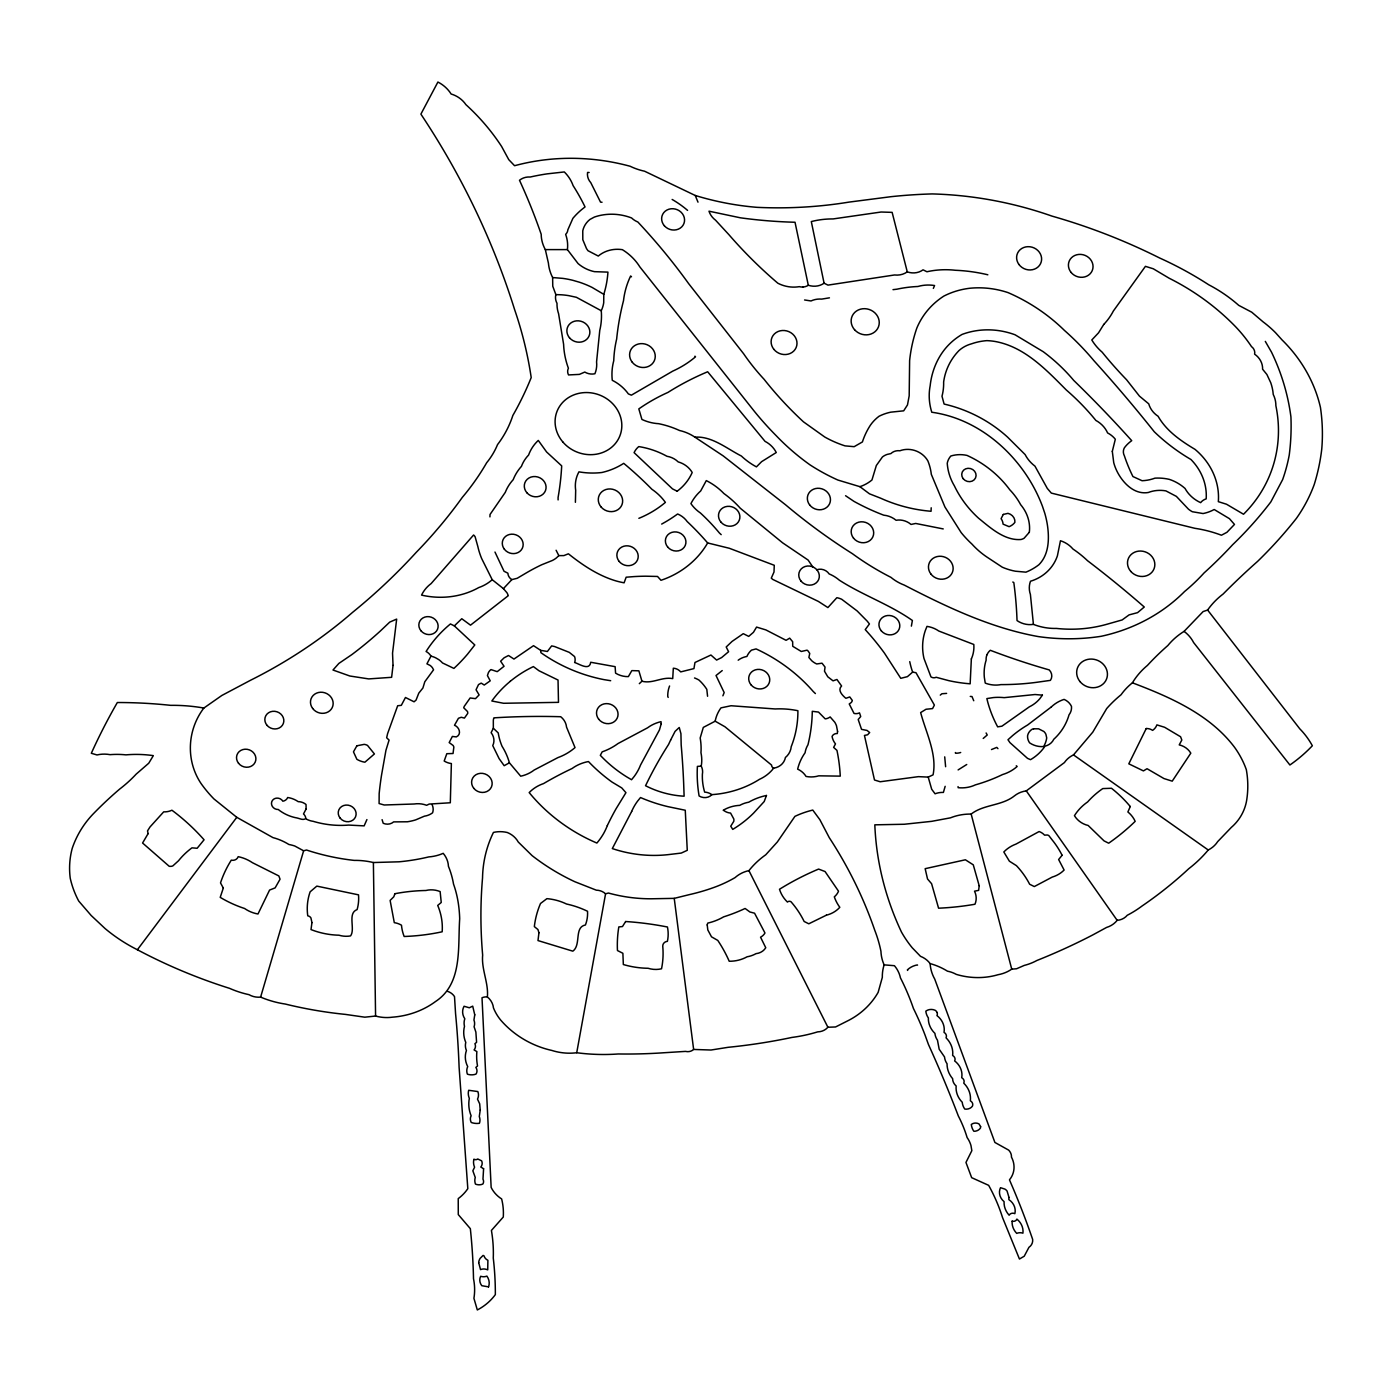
<?xml version="1.0" encoding="UTF-8"?>
<svg xmlns="http://www.w3.org/2000/svg" width="1392" height="1392" viewBox="0 0 1392 1392"><rect width="100%" height="100%" fill="white"/><g stroke="black" fill="none" stroke-linecap="round" stroke-linejoin="round"><path stroke-width="1.5" d="M545.333 249.603L548.413 263.123A43.291 39.359 20.6 0 0 552.624 277.547L552.763 286.247L555.86 294.617A13.589 12.354 20.6 0 0 557.009 303.334A33.13 30.119 20.6 0 0 558.592 313.739L563.603 344.294A87.4 79.466 20.6 0 0 568.406 368.271A8.265 7.517 20.6 0 0 568.545 374.935L579.385 374.396L584.779 372.064A12.911 11.745 20.6 0 0 594.906 373.752A28.536 25.943 20.6 0 0 596.576 361.885L599.761 330.374A71.792 65.267 20.6 0 0 601.257 310.729A34.609 31.477 20.6 0 0 603.71 302.76L603.797 294.338A114.753 104.33 20.6 0 0 607.939 272.119L594.454 271.666A33.739 30.676 20.6 0 1 578.08 263.575L567.397 249.603A37.166 33.791 20.6 0 0 565.639 234.361A8.369 7.604 20.6 0 0 567.832 229.837L572.895 218.335A80.214 72.941 20.6 0 1 581.734 209.531L585.04 206.938A212.889 193.558 20.6 0 0 573.104 185.623A36.436 33.13 20.6 0 0 564.317 171.947L547.143 173.861A228.497 207.756 20.6 0 0 530.265 177.01A15.59 14.181 20.6 0 0 519.494 180.264A622.45 565.952 20.6 0 1 541.192 234.274A35.409 32.207 20.6 0 0 545.333 249.603L567.397 249.603M489.932 516.884L490.036 514.483L505.279 492.368A49.103 44.648 20.6 0 1 513.178 479.701A52.809 48.007 20.6 0 1 521.443 466.355A38.872 35.339 20.6 0 1 528.595 455.045A44.161 40.159 20.6 0 1 538.286 440.429L546.604 451.982L561.689 465.868A305.422 277.687 20.6 0 1 558.088 497.431L558.105 499.919M958.114 769.915L966.744 764.504M707.571 696.261L706.805 689.353A44.579 40.542 20.6 0 0 699.01 680.096A24.812 22.55 20.6 0 0 694.521 677.974M911.377 626.139L912.386 620.484C889.923 604.598 862.709 595.202 839.341 580.186A35.148 31.946 20.6 0 0 829.145 573.922A10.04 9.135 20.6 0 0 816.826 569.746M576.723 1052.735L605.572 893.803L608.443 893.038A146.299 133.023 20.6 0 0 651.647 898.78L674.233 898.362L689.806 894.517A205.442 186.789 20.6 0 0 716.428 886.53A138.556 125.976 20.6 0 0 735.133 877.569A32.155 29.232 20.6 0 1 739.796 874.176L741.501 873.236A32.155 29.232 20.6 0 1 748.931 870.626A92.081 83.729 20.6 0 1 765.739 854.792L777.345 841.969L794.936 816.356A95.526 86.843 20.6 0 1 812.771 810.074L819.871 819.697L829.267 837.653A437.767 398.025 20.6 0 1 874.75 930.239A140.157 127.438 20.6 0 1 880.945 951.328A40.211 36.575 20.6 0 0 884.129 964.865A45.292 41.186 20.6 0 0 882.319 977.375L878.143 992.357A82.232 74.768 20.6 0 1 847.676 1020.858L835.565 1026.965L827.892 1027.244A14.39 13.085 20.6 0 1 817.643 1031.872A153.607 139.67 20.6 0 1 791.961 1037.423A580.151 527.481 20.6 0 1 728.155 1047.306L710.999 1050.02L693.634 1049.446A8.857 8.039 20.6 0 1 685.508 1051.395L663.914 1052.752A517.459 470.479 20.6 0 1 618.257 1053.97A192.74 175.253 20.6 0 1 576.723 1052.735A54.062 49.155 20.6 0 1 551.824 1050.438A87.731 79.762 20.6 0 1 500.476 1019.831A47.589 43.274 20.6 0 1 493.464 1007.912A16.965 15.416 20.6 0 0 487.374 996.933C488.731 983.048 481.267 969.284 482.659 955.103A520.643 473.384 20.6 0 1 482.537 877.9A129.421 117.676 20.6 0 1 492.176 835.096L493.447 832.416A28.762 26.152 20.6 0 1 507.349 832.52A20.532 18.67 20.6 0 1 518.276 842.038L532.127 855.645A204.05 185.519 20.6 0 0 574.913 881.762L596.35 890.184A12.685 11.536 20.6 0 1 605.572 893.803M945.168 786.323L943.393 792.431A20.445 18.583 20.6 0 0 935.076 793.788L931.7 789.264L928.22 777.101L918.407 776.649L880.179 781.747L874.489 780.007L864.449 735.446L867.599 734.785L869.669 732.54L867.042 730.435L861.544 729.356L858.185 719.49L860.726 716.549L859.49 712.861A8.056 7.325 20.6 0 1 854.027 713.435L849.242 703.969L851.225 702.542A6.02 5.481 20.6 0 0 852.322 700.437L849.764 696.94L845.866 698.297C842.578 695.565 837.149 690.188 841.586 685.995L836.94 679.487L833.042 680.845L827.77 676.773L824.499 671.222L825.038 667.064L822.028 663.184L816.739 663.967A17.8 16.182 20.6 0 1 811.762 660.765L808.874 657.476L809.744 653.474L808.143 651.056L807.099 650.168L801.27 651.473L792.727 646.288L792.657 641.712L789.682 638.145L786.08 640.32L765.913 629.932L756.569 627.079L753.437 632.333L748.705 636.388L743.276 633.673L732.07 641.416L726.206 646.984L728.59 651.717L721.613 657.581L716.602 660.069L710.929 655.023L694.973 662.488L693.947 668.595L680.688 671.901A9.5 8.648 20.6 0 0 673.328 668.212L672.719 678.617C662.07 676.529 652.413 684.098 641.956 681.21L638.858 670.822L631.829 670.613L628.366 676.616A21.419 19.488 20.6 0 1 615.577 673.154L615.125 666.664L590.713 662.261C589.529 671.188 579.194 663.827 574.635 662.522L574.861 661.809A9.988 9.083 20.6 0 0 575.122 659.564L575.087 658.799A9.988 9.083 20.6 0 0 574.531 656.537L569.276 652.361L554.608 646.549L551.65 645.905L547.404 651.473L540.653 650.342L533.536 645.679L513.961 659.06L508.515 655.493L504.095 657.807L500.633 661.217L504.043 666.281L497.222 671.657L490.941 669.569A11.606 10.562 20.6 0 0 488.383 672.701L487.426 675.59L490.228 680.827L484.242 685.038L481.214 683.107L478.517 684.586L476.047 689.771L479.109 694.921L475.49 698.645L470.148 697.966L464.232 706.388L463.727 707.78L467.468 711.486A4.367 3.967 20.6 0 1 467.712 713.435L464.423 718.081L461.257 717.28L458.438 718.289L454.505 725.267C459.29 727.007 461.935 734.384 456.315 736.907L452.365 736.438L449.181 742.58L453.044 745.416A4.42 4.019 20.6 0 1 453.844 747.173L453.044 753.507L446.815 753.698L444.187 761.006A16.008 14.546 20.6 0 0 449.477 763.216L451.373 763.547L450.312 802.766L429.206 804.071L426.648 805.289A22.933 20.845 20.6 0 0 414.137 804.002L384.192 804.994L379.094 803.549L379.163 793.649A375.614 341.527 20.6 0 1 381.547 775.083L385.932 750.34L389.081 740.092L386.645 737.76L387.602 733.619L397.677 705.744L401.314 705.344L405.472 697.496L414.068 701.794L416.051 700.106L418.801 693.129L422.907 688.013L424.804 681.767L433.556 669.813L432.477 667.829A10.092 9.17 20.6 0 0 430.058 665.411L426.926 663.845L430.981 656.154A11.867 10.788 20.6 0 0 426.091 651.491A134.554 122.339 20.6 0 1 450.451 623.947L454.331 625.878L474.794 644.966L467.521 654.188A190.93 173.6 20.6 0 1 456.785 665.689L453.914 668.404L442.499 662.957A20.671 18.792 20.6 0 0 438.706 659.599L435.8 657.894A20.671 18.792 20.6 0 0 430.981 656.154M493.342 728.26L493.325 720.551A8.996 8.178 20.6 0 1 493.934 717.854A695.06 631.968 20.6 0 1 560.715 716.723A15.538 14.129 20.6 0 1 566.544 727.129L575.018 747.591A58.777 53.435 20.6 0 1 557.931 757.596L534.18 770.02A34.974 31.807 20.6 0 1 520.695 776.197L509.402 762.799A66.52 60.482 20.6 0 0 502.042 746.251A62.71 57.02 20.6 0 1 498.232 732.923L493.342 728.26L491.115 732.662A13.711 12.458 20.6 0 1 492.751 745.625L499.136 758.657L504.182 765.704L509.402 762.799M260.617 997.107L303.63 850.79L306.518 850.025A214.368 194.915 20.6 0 0 354.177 860.395A71.636 65.128 20.6 0 1 373.387 862.535L398.999 861.805A205.007 186.406 20.6 0 0 428.736 856.915A43.778 39.811 20.6 0 0 443.195 853.331A22.794 20.723 20.6 0 1 448.433 866.294A93.055 84.599 20.6 0 1 453.531 884.111C457.516 895.213 459.343 907.01 459.691 918.772C457.69 947.43 462.857 983.622 435.452 1001.579A85.451 77.691 20.6 0 1 392.492 1017.169A39.237 35.67 20.6 0 1 375.579 1016.038L364.808 1017.187L345.32 1014.385A399.226 362.999 20.6 0 1 285.29 1004.05A93.194 84.738 20.6 0 1 260.617 997.107A17.765 16.147 20.6 0 1 248.959 994.654A91.367 83.068 20.6 0 1 229.541 988.337A497.101 451.982 20.6 0 1 137.39 949.744A153.155 139.27 20.6 0 1 105.079 928.551L91.211 915.536L78.7 901.024A96.674 87.905 20.6 0 1 70.226 878.178A90.289 82.093 20.6 0 1 72.245 848.285A110.194 100.189 20.6 0 1 92.62 814.529A437.645 397.921 20.6 0 1 119.677 789.073A150.284 136.642 20.6 0 0 136.155 774.143L148.753 763.216L153.329 755.63A112.474 102.26 20.6 0 0 125.941 754.864A81.067 73.706 20.6 0 0 110.107 754.655A30.38 27.614 20.6 0 0 96.988 754.951L91.315 753.281A704.039 640.129 20.6 0 1 117.328 702.525A465.868 423.586 20.6 0 1 170.694 705.344A167.092 151.937 20.6 0 1 203.858 708.041L221.85 695.461L250.786 680.131A540.34 491.289 20.6 0 0 352.75 612.219A671.222 610.305 20.6 0 0 416.156 552.433A566.057 514.675 20.6 0 0 434.495 532.527L440.342 525.689A566.057 514.675 20.6 0 0 462.37 497.309A282.141 256.546 20.6 0 0 486.661 462.753A85.382 77.639 20.6 0 0 497.536 444.605A118.285 107.549 20.6 0 0 512.848 415.477A371.316 337.612 20.6 0 0 531.205 377.58A422.211 383.896 20.6 0 0 514.622 309.633A802.401 729.565 20.6 0 0 420.889 114.127L437.906 82.041A31.946 29.041 20.6 0 1 451.13 94.012A25.265 22.968 20.6 0 1 465.92 104.661A211.497 192.287 20.6 0 1 501.607 146.473L508.776 159.662L514.57 165.718A209.583 190.565 20.6 0 1 546.482 159.662L550.084 159.28A209.583 190.565 20.6 0 1 560.941 158.531L564.578 158.392A209.583 190.565 20.6 0 1 586.484 158.862L590.138 159.14A209.583 190.565 20.6 0 1 630.124 166.257A58.307 53 20.6 0 0 644.583 171.216L695.234 195.472A269.578 245.114 20.6 0 0 757.004 207.338A422.089 383.774 20.6 0 0 848.929 202.118L891.002 196.69A501.833 456.298 20.6 0 1 932.188 193.923A361.676 328.843 20.6 0 1 1051.987 216.108A561.15 510.22 20.6 0 1 1159.623 257.99A339.022 308.241 20.6 0 1 1208.726 284.768A139.27 126.637 20.6 0 1 1238.741 305.353L1251.756 312.208L1263.049 321.83A105.287 95.735 20.6 0 1 1275.524 332.688L1282.136 340.013A141.932 129.038 20.6 0 1 1320.451 407.473A209.2 190.217 20.6 0 1 1321.756 449.059A233.891 212.663 20.6 0 1 1314.187 484.642A174.191 158.375 20.6 0 1 1296.37 518.416A510.916 464.545 20.6 0 1 1257.568 561.411A803.254 730.348 20.6 0 0 1223.098 594.053A83.155 75.62 20.6 0 0 1207.612 610.044L1203.14 611.558L1184.087 631.376A74.263 67.529 20.6 0 0 1167.853 645.523A305.3 277.582 20.6 0 0 1147.426 665.411A80.579 73.271 20.6 0 0 1132.409 682.811A67.756 61.613 20.6 0 0 1121.082 694.73A137.738 125.245 20.6 0 0 1106.692 708.563L1092.772 732.157L1073.493 754.899A25.735 23.403 20.6 0 0 1064.375 762.607L1026.287 790.882A25.16 22.864 20.6 0 0 1014.298 795.98C1001.718 805.933 983.483 804.367 971.164 814.076A52.6 47.815 20.6 0 0 950.475 817.835L931.596 821.35L904.278 824.255L874.82 824.83A307.615 279.705 20.6 0 0 901.494 932.101A109.568 99.615 20.6 0 0 912.23 947.778L920.495 956.321A20.323 18.479 20.6 0 1 930.134 963.595A60.535 55.054 20.6 0 1 947.482 971.181A26.9 24.464 20.6 0 1 956.252 974.365A69.513 63.214 20.6 0 0 998.047 974.713A36.018 32.747 20.6 0 0 1011.74 969.145L1016.56 968.762L1024.234 965.422A55.871 50.791 20.6 0 0 1036.901 960.48A649.751 590.765 20.6 0 0 1092.929 934.85L1106.57 927.437A23.333 21.211 20.6 0 0 1117.167 920.338A15.521 14.111 20.6 0 0 1127.259 915.275A114.231 103.878 20.6 0 0 1142.084 905.983A448.572 407.856 20.6 0 0 1188.733 868.73A140.679 127.907 20.6 0 0 1208.239 849.99A27.335 24.847 20.6 0 0 1217.704 841.586L1231.328 827.405A54.584 49.625 20.6 0 0 1246.971 798.155A106.331 96.674 20.6 0 0 1246.31 769.585L1245.005 766.157A93.542 85.051 20.6 0 0 1234.704 747.504C1209.926 714.392 1169.872 697.009 1132.409 682.811M722.883 695.826L724.171 692.572L716.027 675.52L722.222 670.579M366.914 819.575L364.13 825.874L348.644 825.073A89.54 81.415 20.6 0 1 313.096 821.297A17.226 15.66 20.6 0 1 307.562 819.679L306.658 819.209M669.587 685.995L669.256 686.848A32.277 29.336 20.6 0 0 667.742 696.348L668.177 697.409M203.858 708.041C187.137 730.034 185.71 760.484 200.935 783.348A122.879 111.725 20.6 0 0 213.968 798.956L236.779 817.313L272.971 837.619A52.513 47.746 20.6 0 1 288.875 844.474A45.014 40.925 20.6 0 1 294.739 845.988L303.63 850.79M909.742 661.652A87.313 79.379 20.6 0 0 912.63 672.11L907.427 676.651L900.763 678.322L884.442 653.109A273.215 248.42 20.6 0 0 870.313 635.309L865.25 629.602L869.426 623.964L867.233 621.163L857.124 610.931L841.725 599.291A17.731 16.13 20.6 0 0 836.836 597.707L827.892 607.573L818.392 601.431L772.682 579.385L771.29 578.132L774.004 572.025L774.265 565.291L729.338 548.274L707.658 542.95C697.462 560.663 680.288 573.887 660.974 580.29L657.529 576.462L645.714 576.201A204.537 185.971 20.6 0 0 633.952 576.601L626.156 577.21L624.103 582.813A83.45 75.864 20.6 0 1 616.273 581.003C598.508 575.801 582.709 565.239 568.406 553.807L563.864 555.599L558.836 555.634L556.417 557.896A23.942 21.767 20.6 0 1 552.172 560.558L541.679 564.769A204.119 185.588 20.6 0 0 525.445 573.417L517.198 578.289L511.856 579.611L503.417 588.625L492.211 579.698L481.649 558.523A79.24 72.036 20.6 0 1 477.821 546.447L475.124 536.79A7.064 6.421 20.6 0 0 473.576 535.015L431.137 583.579A36.122 32.851 20.6 0 0 421.567 595.115A78.822 71.671 20.6 0 0 478.744 587.581A42.891 39.011 20.6 0 0 492.211 579.698M641.956 681.21L639.328 683.663M933.336 288.388L934.571 285.534A36.505 33.182 20.6 0 0 917.902 286.491A121.365 110.351 20.6 0 0 896.848 289.205L893.003 289.658M137.39 949.744L236.779 817.313M454.331 625.878L461.779 618.727L470.513 625.165L508.237 595.724A14.512 13.189 20.6 0 0 506.984 592.783L503.417 588.625M928.22 777.101L933.075 774.857C937.216 754.029 925.906 732.505 920.651 712.582L926.011 709.259L932.553 708.598L934.38 705.083L915.988 672.719L912.63 672.11M983.222 738.456L987.224 734.993L986.11 732.975M738.195 660.208L738.526 659.947A21.054 19.157 20.6 0 1 746.912 656.467A20.897 19.001 20.6 0 1 751.489 650.134L756.082 648.916A158.427 144.055 20.6 0 1 813.276 691.546L815.399 693.564M715.175 721.195L703.308 727.407L700.176 737.986A69.478 63.162 20.6 0 1 700.959 752.724A39.898 36.279 20.6 0 1 701.237 766.122A14.129 12.841 20.6 0 1 702.386 774.178A62.744 57.037 20.6 0 0 704.648 792.118A12.598 11.467 20.6 0 1 711.886 794.641A104.261 94.795 20.6 0 0 759.44 779.346A41.325 37.567 20.6 0 0 773.656 768.158A15.277 13.885 20.6 0 0 784.862 759.527L785.419 757.492A18.879 17.156 20.6 0 0 791.23 746.634A114.022 103.669 20.6 0 0 797.894 710.72A82.702 75.203 20.6 0 0 775.17 708.963L731.044 705.744L720.986 707.867A39.133 35.583 20.6 0 0 715.175 721.195L724.971 726.781L771.603 765.113A3.271 2.975 20.6 0 0 773.656 768.158M991.487 749.54L996.794 747.4L997.942 748.67M638.858 518.311L640.546 517.633A108.332 98.501 20.6 0 0 665.393 502.39A50.965 46.336 20.6 0 0 651.891 489.271A360.598 327.868 20.6 0 0 623.72 463.345A71.044 64.589 20.6 0 1 601.901 472.497A74.02 67.303 20.6 0 1 578.95 471.853A34.435 31.303 20.6 0 0 575.679 490.28L575.401 502.303M694.939 437.175C711.799 435.887 726.937 448.711 741.344 456.002A66.085 60.082 20.6 0 0 756.43 466.877L761.615 461.657L776.266 452.522A24.778 22.516 20.6 0 0 765.026 441.351L707.658 371.768A285.638 259.712 20.6 0 0 668.003 392.387A190.582 173.287 20.6 0 0 638.824 408.9L641.921 419.444A41.638 37.862 20.6 0 0 658.642 423.69A86.6 78.735 20.6 0 1 679.505 430.493A41.116 37.393 20.6 0 1 694.939 437.175L723.161 455.863L785.54 504.774A566.231 514.831 20.6 0 0 852.391 553.685A259.051 235.526 20.6 0 0 890.932 577.349A42.787 38.889 20.6 0 0 904.278 585.092C946.786 607.016 990.739 628.001 1038.188 636.562A201.04 182.787 20.6 0 0 1101.107 636.301A179.011 162.777 20.6 0 0 1184.575 591.513A221.45 201.353 20.6 0 0 1204.097 572.912A525.132 477.473 20.6 0 0 1232.633 544.724A435.609 396.076 20.6 0 0 1270.844 501.903L1282.641 479.596A194.706 177.028 20.6 0 0 1289.236 455.062A264.811 240.764 20.6 0 0 1290.923 416.904A232.186 211.114 20.6 0 0 1271.505 352.141L1265.311 341.388M960.689 752.48L960.41 752.585A15.416 14.007 20.6 0 1 955.521 753.229L955.364 752.533M829.441 297.836L821.698 299.106A20.828 18.931 20.6 0 0 811.031 300.95L804.576 299.976M802.906 287.013L804.054 286.891A10.823 9.831 20.6 0 0 808.3 285.238A17.226 15.66 20.6 0 0 824.081 283.202L827.979 285.116L894.499 274.972A18.166 16.513 20.6 0 0 907.271 271.858A16.582 15.086 20.6 0 0 923.053 269.822L926.933 271.753A82.441 74.959 20.6 0 1 955.417 270.274A156.148 141.967 20.6 0 1 986.806 274.537L987.833 274.798M701.237 766.122L697.392 766.4A154.303 140.296 20.6 0 0 698.523 792.274L699.097 795.98A9.988 9.083 20.6 0 0 711.886 794.641M555.86 294.617L561.028 294.773A70.766 64.345 20.6 0 1 568.754 295.643L576.392 297.296L601.257 310.729M589.129 172.486L587.563 172.469A13.502 12.284 20.6 0 0 590.782 182.665L600.544 202.153L602.04 202.24M552.624 277.547L562.82 278.383A86.252 78.422 20.6 0 1 572.86 280.314L579.403 282.211A86.252 78.422 20.6 0 1 592.018 287.378L603.797 294.338M884.129 964.865L894.412 965.7A28.588 25.996 20.6 0 1 897.405 969.946L898.205 971.459A28.588 25.996 20.6 0 1 900.415 977.81A249.307 226.687 20.6 0 1 913.413 1008.417A326.598 296.948 20.6 0 1 925.088 1035.178L928.447 1044.47A1337.729 1216.312 20.6 0 1 958.34 1116.001A133.475 121.365 20.6 0 1 967.127 1137.577A27.196 24.725 20.6 0 1 970.972 1145.546L971.842 1150.662L965.961 1162.442L971.668 1177.667L988.651 1185.34A183.727 167.04 20.6 0 1 1002.518 1217.513L1019.449 1259.029L1024.234 1256.21L1028.949 1247.319A9.901 9.013 20.6 0 0 1032.655 1239.402A851.747 774.439 20.6 0 0 1012.628 1187.202L1009.461 1179.824A23.612 21.472 20.6 0 0 1011.462 1157.117A9.796 8.909 20.6 0 0 1008.643 1150.105L994.897 1142.449L934.745 979.115A39.185 35.618 20.6 0 1 930.134 963.595M946.612 693.39L941.914 693.755L940.279 695.113M970.259 696.418L971.999 696.557L973.739 700.733M610.67 680.705L604.076 679.644A149.396 135.824 20.6 0 1 540.896 652.674L540.653 650.342M859.908 486.678L837.897 480.049A187.555 170.537 20.6 0 1 810.057 464.893A222.529 202.327 20.6 0 1 776.266 435.748A316.628 287.883 20.6 0 1 754.255 411.197L639.833 266.881A51.26 46.615 20.6 0 0 622.363 249.673A30.433 27.666 20.6 0 0 598.282 256.058L587.998 250.717L586.519 248.611L582.813 239.737L582.761 230.811A23.612 21.472 20.6 0 1 589.93 219.449L594.332 217.082A51.417 46.736 20.6 0 1 601.553 215.151L604.024 214.751A51.417 46.736 20.6 0 1 631.585 217.952A18.374 16.704 20.6 0 0 637.832 221.989A604.824 549.927 20.6 0 1 688.64 283.62L743.589 353.707A217.813 198.029 20.6 0 0 764.069 379.268A358.805 326.233 20.6 0 0 803.48 421.846L824.76 437.018A99.267 90.254 20.6 0 0 845.048 445.875L854.166 446.675L862.414 441.943A83.746 76.142 20.6 0 1 870.4 425.186A45.327 41.203 20.6 0 1 879.048 416.26A49.068 44.614 20.6 0 1 890.741 412.171L903.686 410.831L907.48 404.933L909.185 395.833L909.62 360.615A173.652 157.888 20.6 0 1 916.806 328.147A81.884 74.437 20.6 0 1 941.549 297.627L943.811 296.113A77.848 70.783 20.6 0 1 969.859 288.248A85.695 77.917 20.6 0 1 984.266 287.987L986.667 288.161A85.695 77.917 20.6 0 1 1008.017 292.598A171.895 156.304 20.6 0 1 1064.445 330.426A269.787 245.305 20.6 0 1 1093.955 360.719A1440.877 1310.098 20.6 0 1 1154.264 431.746A180.873 164.465 20.6 0 0 1190.943 459.499A54.88 49.886 20.6 0 1 1206.168 498.875A12.337 11.223 20.6 0 0 1200.652 502.651A32.016 29.11 20.6 0 1 1185.044 488.453A40.681 36.975 20.6 0 0 1169.28 479.353A47.224 42.926 20.6 0 0 1154.96 478.152A40.89 37.184 20.6 0 1 1142.066 480.727L1132.931 476.551A167.023 151.867 20.6 0 1 1124.388 455.828A9.605 8.735 20.6 0 1 1124.405 447.772A37.062 33.686 20.6 0 1 1131.713 440.672A1170.985 1064.706 20.6 0 0 1073.719 380.399A171.32 155.782 20.6 0 0 1043.2 351.689L1015.081 334.793A72.227 65.668 20.6 0 0 962.029 334.445A70.453 64.049 20.6 0 0 949.361 344.172C938.26 355.186 931.805 370.307 930.169 385.741A62.101 56.463 20.6 0 0 931.787 412.241A108.628 98.762 20.6 0 1 950.736 416.486C975.183 424.108 996.846 439.35 1013.672 458.507A158.81 144.403 20.6 0 1 1042.486 506.392L1044.8 513.3A106.871 97.179 20.6 0 1 1047.376 524.836C1049.394 538.304 1049.185 554.434 1038.884 564.734A58.673 53.348 20.6 0 1 1025.939 572.164L1015.342 571.207A55.419 50.39 20.6 0 1 1002.31 567.205L986.667 556.887A76.978 70 20.6 0 1 971.981 544.115A105.792 96.187 20.6 0 1 961.176 532.614L944.924 506.966L931.318 474.341A56.202 51.104 20.6 0 0 927.872 460.909A21.785 19.819 20.6 0 0 899.893 450.764A11.188 10.179 20.6 0 0 890.88 453.583L887.226 454.401A16.791 15.277 20.6 0 0 882.406 456.994L876.334 465.52L871.949 479.996A40.02 36.401 20.6 0 1 859.908 486.678L869.461 493.812L880.666 498.197A138.365 125.802 20.6 0 0 931.057 511.264L931.196 507.784M1012.784 582.03L1013.811 582.535A436.636 397.016 20.6 0 1 1017.03 620.588A21.124 19.21 20.6 0 0 1033.421 624.382A54.044 49.138 20.6 0 0 1056.406 628.418A128.342 116.702 20.6 0 0 1107.284 624.155L1122.161 619.927L1129.103 614.881L1137.56 612.654L1144.276 607.016A1036.692 942.61 20.6 0 0 1087.5 560.68A101.111 91.924 20.6 0 0 1072.988 549.04A25.108 22.829 20.6 0 0 1060.46 540.74L1057.415 555.773A45.849 41.69 20.6 0 1 1032.881 580.447L1030.48 581.247A22.951 20.88 20.6 0 0 1030.411 594.506L1033.421 624.382M845.57 495.726L853.957 501.364A210.766 191.644 20.6 0 0 883.746 515.179A20.636 18.757 20.6 0 1 896.083 520.26A16.826 15.295 20.6 0 1 911.029 524.436L915.71 523.462L943.237 528.925M672.145 199.456L674.128 200.622A95.944 87.226 20.6 0 1 685.873 208.939L687.578 210.383M1073.493 754.899L1208.239 849.99M917.554 965.108L917.328 964.917A20.706 18.827 20.6 0 0 907.375 969.876L907.636 970.433M1016.282 765.774L1017.152 766.47A41.551 37.793 20.6 0 1 1002.501 774.578A174.887 159.001 20.6 0 1 975.409 784.862A31.842 28.954 20.6 0 1 958.148 787.681L958.061 786.602M631.498 276.817L630.646 275.981A92.498 84.094 20.6 0 0 623.512 300.655A305.3 277.582 20.6 0 0 616.656 339.022A132.692 120.652 20.6 0 0 613.75 360.754A62.588 56.915 20.6 0 0 612.271 380.312A41.342 37.584 20.6 0 1 628.366 393.901L631.376 395.171L672.788 371.107A105.409 95.839 20.6 0 0 695.495 356.839L694.973 356.178M721.195 534.65L719.42 533.014A194.341 176.714 20.6 0 0 700.454 513.022A35.044 31.859 20.6 0 1 690.919 503.626A51.156 46.51 20.6 0 1 700.698 490.941L706.301 480.605A60.482 55.001 20.6 0 1 723.91 493.534A95.561 86.896 20.6 0 1 740.283 508.237L782.635 542.845L808.126 560.071L812.737 566.857M1207.612 610.044L1299.763 728.799A74.942 68.138 20.6 0 1 1312.343 745.747A163.438 148.596 20.6 0 1 1289.897 764.991L1193.623 642.565A31.529 28.675 20.6 0 0 1184.087 631.376M698.001 202.171L695.234 195.472M1026.287 790.882L1117.167 920.338M556.104 550.258L558.836 555.634M748.931 870.626L827.892 1027.244M937.094 1012.576L936.746 1011.862A4.42 4.019 20.6 0 0 934.919 1010.174A9.048 8.23 20.6 0 0 925.837 1011.149A15.26 13.868 20.6 0 0 928.377 1017.935A21.733 19.766 20.6 0 0 929.195 1024.199L929.926 1026.2A21.733 19.766 20.6 0 0 934.919 1033.369A15.26 13.868 20.6 0 0 937.46 1040.155L939.182 1049.22L944.524 1056.946A15.26 13.868 20.6 0 0 947.047 1063.732A24.29 22.081 20.6 0 0 952.633 1078.678A10.075 9.17 20.6 0 0 956.147 1085.951A21.941 19.958 20.6 0 0 962.237 1102.255A15.26 13.868 20.6 0 0 964.76 1109.059A8.213 7.465 20.6 0 0 972.382 1106.24A4.42 4.019 20.6 0 0 970.346 1100.811A22.777 20.706 20.6 0 0 963.751 1083.15A4.42 4.019 20.6 0 0 961.715 1077.721A18.514 16.843 20.6 0 0 954.668 1060.93A4.42 4.019 20.6 0 0 952.633 1055.484A22.777 20.706 20.6 0 0 946.038 1037.823A4.42 4.019 20.6 0 0 944.02 1032.394A18.514 16.843 20.6 0 0 936.955 1015.603A4.42 4.019 20.6 0 0 937.094 1012.576M494.978 552.05L504.026 571.259L507.889 573.191A8.091 7.36 20.6 0 0 511.856 579.611M382.087 819.662L383.218 823.281A9.64 8.77 20.6 0 0 393.64 821.889L407.404 821.785A59.612 54.201 20.6 0 0 415.669 819.888L424.386 816.182A18.566 16.878 20.6 0 0 432.581 812.806A12.267 11.153 20.6 0 0 432.129 804.715M971.164 814.076L1011.74 969.145M907.271 271.858L892.133 212.367L881.101 212.019L833.129 218.927A83.102 75.568 20.6 0 0 811.31 221.572L824.081 283.202M808.3 285.238L795.023 222.25A460.439 418.644 20.6 0 1 740.44 217.813L708.98 211.184A18.479 16.791 20.6 0 0 715.575 220.214L728.869 234.622A440.063 400.113 20.6 0 0 777.85 283.22A31.72 28.832 20.6 0 0 799.339 286.648A10.823 9.831 20.6 0 0 802.906 287.013M674.233 898.362L693.634 1049.446M944.716 756.865L945.62 766.714M373.387 862.535L375.579 1016.038M707.658 542.95A276.295 251.221 20.6 0 0 687.196 521.565A21.089 19.175 20.6 0 0 677.626 513.979A157.313 143.028 20.6 0 1 661.67 524.071M487.374 996.933A10.318 9.379 20.6 0 0 482.015 997.786L491.15 1187.428A28.084 25.526 20.6 0 0 501.642 1198.947A67.042 60.952 20.6 0 1 503.278 1217.043L491.411 1230.441A153.259 139.357 20.6 0 1 493.273 1258.055A353.707 321.604 20.6 0 1 495.343 1294.612A58.899 53.557 20.6 0 1 477.317 1309.959L473.924 1298.318A63.284 57.542 20.6 0 0 473.506 1278.691A682.045 620.136 20.6 0 0 470.339 1228.666L458.281 1214.59L458.229 1198.616A47.763 43.43 20.6 0 0 467.816 1188.664L459.099 1067.159A1051.552 956.113 20.6 0 0 455.567 1013.654L454.505 996.585A12.215 11.101 20.6 0 0 447.458 991.313M1112.312 451.356L1113.739 462.718A51.208 46.562 20.6 0 0 1120.456 477.23C1126.65 486.347 1136.307 494.456 1148.226 492.524A31.929 29.041 20.6 0 1 1165.904 490.889L1176.379 496.387L1188.455 509.159A25.23 22.951 20.6 0 0 1192.335 511.734L1203.071 513.544A39.428 35.861 20.6 0 0 1214.189 509.507L1229.449 518.677L1234.478 524.436L1226.944 532.301L1221.428 535.224A115.78 105.27 20.6 0 0 1194.893 528.316L1051.325 493.099L1047.323 488.453L1034.952 466.129A33.46 30.433 20.6 0 1 1025.121 454.575L1007.617 437.158A129.874 118.094 20.6 0 0 944.107 404.063L942.001 396.233A59.404 54.01 20.6 0 0 943.637 382.017A66.625 60.587 20.6 0 1 959.018 350.54A32.851 29.876 20.6 0 1 971.633 343.789A58.777 53.453 20.6 0 1 986.858 340.64A58.655 53.331 20.6 0 1 995.889 341.614C1024.999 347.2 1046.401 369.976 1066.394 390.073A231.002 210.035 20.6 0 1 1095.852 420.419A25.787 23.438 20.6 0 1 1107.614 432.947A22.429 20.393 20.6 0 1 1115.323 439.246L1112.312 451.356M478.709 1262.648L480.518 1269.608A8.352 7.586 20.6 0 1 487.722 1269.887L487.896 1260.265A6.786 6.177 20.6 0 1 484.068 1255.915L483.111 1255.427L480.188 1258.298A10.457 9.518 20.6 0 0 478.813 1261.726L478.709 1262.648M538.948 932.744L537.991 940.574L572.825 951.171C581.404 945.029 573.922 927.107 585.423 925.001A38.576 35.078 20.6 0 0 587.528 911.273A84.703 77.012 20.6 0 0 566.544 904.017A51.034 46.406 20.6 0 0 546.899 898.658L540.514 903.495A98.849 89.888 20.6 0 0 534.337 926.602L537.938 929.543L538.948 932.744M393.031 665.411L391.622 677.312L368.723 678.913L349.844 676.007L332.984 670.022L338.865 663.427L351.845 654.605A441.09 401.053 20.6 0 0 380.294 631.063L389.708 622.12L396.668 619.092L392.544 653.126L393.031 665.411M979.202 885.764L978.646 890.358L974.522 891.176A18.044 16.408 20.6 0 1 974.974 904.243A277.008 251.865 20.6 0 1 938.573 908.193L931.596 883.711L927.524 878.978L925.158 868.678L965.387 859.786L973.269 864.832L979.202 885.764M311.947 922.6L311.008 929.578A75.116 68.312 20.6 0 0 338.935 935.198A23.368 21.245 20.6 0 0 350.54 935.911C355.639 929.23 347.113 913.204 357.1 909.602A48.041 43.674 20.6 0 0 358.51 894.847L316.819 886.112L310.138 891.82A60.239 54.775 20.6 0 0 307.754 915.797L308.798 916.127A4.315 3.932 20.6 0 1 310.921 917.92L311.947 922.6M971.355 658.921L970.154 683.82L965.839 683.42A140.888 128.116 20.6 0 1 948.735 680.636L936.137 677.26A4.872 4.42 20.6 0 1 930.952 676.877L923.975 658.451A59.23 53.853 20.6 0 1 925.367 630.419L926.985 626.383A25.16 22.881 20.6 0 1 938.834 631.046L973.791 644.461A35.113 31.929 20.6 0 1 973.739 650.047L973.478 651.874A35.113 31.929 20.6 0 1 971.355 658.921M1009.009 1197.485L1008.817 1199.591A13.972 12.702 20.6 0 1 1014.855 1213.667A4.42 4.019 20.6 0 0 1009.13 1215.216A20.184 18.357 20.6 0 1 1004.067 1201.627A12.702 11.536 20.6 0 1 999.839 1189.499L1000.517 1187.707L1004.867 1189.081A7.604 6.925 20.6 0 1 1007.06 1191.013L1009.009 1197.485M480.223 1110.085L479.283 1116.575A11.049 10.04 20.6 0 1 479.422 1123.274A15.608 14.181 20.6 0 1 471.262 1122.491A8.352 7.586 20.6 0 1 471.122 1115.81A35.635 32.399 20.6 0 1 469.33 1098.34A14.129 12.859 20.6 0 1 468.686 1090.284L477.821 1091.554A10.614 9.64 20.6 0 1 477.491 1099.106L479.683 1103.821L480.223 1110.085M483.598 1168.706L482.972 1179.163A5.551 5.046 20.6 0 1 482.85 1184.018A8.874 8.074 20.6 0 1 475.472 1184.105L475.211 1183.287A11.936 10.858 20.6 0 1 475.264 1177.51L472.845 1170.776L474.585 1167.227A14.129 12.859 20.6 0 1 473.924 1159.171A3.202 2.923 20.6 0 0 477.717 1158.962L481.632 1160.824A6.751 6.142 20.6 0 1 480.797 1167.035L483.598 1168.706M474.759 1014.82L473.941 1020.04A11.049 10.04 20.6 0 1 474.08 1026.722L475.873 1032.098L476.586 1042.33L474.916 1043.704A6.751 6.142 20.6 0 1 474.08 1049.916L476.864 1051.586A61.7 56.098 20.6 0 0 477.526 1065.994L475.873 1067.386A6.751 6.142 20.6 0 1 476.012 1074.085A12.441 11.327 20.6 0 1 467.381 1074.172A11.519 10.475 20.6 0 1 467.712 1066.603A23.159 21.054 20.6 0 1 466.424 1050.508A14.129 12.859 20.6 0 1 465.781 1042.451A28.71 26.1 20.6 0 1 464.493 1026.339A15.608 14.181 20.6 0 1 464.806 1018.77A13.537 12.302 20.6 0 1 464.075 1006.259L469.313 1007.773L472.706 1006.155L474.759 1014.82M766.453 795.476L764.208 801.531L753.698 812.998A122.479 111.36 20.6 0 1 732.731 829.388L730.748 826.187L733.741 821.384A7.447 6.769 20.6 0 0 733.81 819.001L730.574 813.05A11.362 10.336 20.6 0 1 724.205 810.753L723.231 810.266A35.774 32.538 20.6 0 1 739.761 805.359A28.936 26.309 20.6 0 1 748.722 802.21A61.666 56.063 20.6 0 1 766.453 795.476M661.217 723.753L659.443 729.947L640.564 764.991A59.908 54.479 20.6 0 1 634.3 776.336L631.55 779.729L627.235 777.188A122.165 111.082 20.6 0 1 600.335 755.334L602.179 751.854A65.059 59.143 20.6 0 0 618.031 743.537L647.524 727.842A38.071 34.626 20.6 0 1 661.009 721.665L661.217 723.753M707.206 924.914L707.815 929.943L711.503 936.816L717.785 940.418A138.695 126.098 20.6 0 1 729.217 961.246A35.966 32.712 20.6 0 0 747.086 956.791A28.362 25.787 20.6 0 0 755.995 953.659A14.042 12.772 20.6 0 0 765.757 947.743L760.554 937.199A12.911 11.745 20.6 0 0 764.974 933.005L754.568 913.204L749.87 911.969L745.103 908.471A179.133 162.881 20.6 0 1 723.666 916.841A58.934 53.592 20.6 0 1 707.728 923.105L707.206 924.914M837.584 731.513L837.288 733.549A5.551 5.046 20.6 0 0 832.068 736.455A17.8 16.182 20.6 0 0 835.478 743.902L833.634 747.4L836.957 750.392A188.72 171.599 20.6 0 1 840.263 776.127L818.74 775.831A24.882 22.62 20.6 0 1 806.055 776.44A17.974 16.339 20.6 0 0 797.651 769.132A56.254 51.156 20.6 0 1 805.081 752.759A26.291 23.908 20.6 0 1 807.969 744.79A178.054 161.89 20.6 0 0 812.284 711.312L818.513 712.078L825.195 718.881A10.318 9.379 20.6 0 0 830.137 716.932L834.8 722.274A23.664 21.524 20.6 0 1 836.47 725.737L837.584 731.513M980.612 1126.598L980.49 1127.972A8.091 7.36 20.6 0 1 973.861 1131.278A15.26 13.868 20.6 0 1 971.32 1124.475A6.838 6.212 20.6 0 1 978.976 1123.901L980.612 1126.598M148.109 833.634L142.576 843.013L169.232 866.311L170.868 866.363A5.916 5.377 20.6 0 0 172.869 865.876L178.507 860.761A82.093 74.646 20.6 0 1 191.957 847.85L197.159 848.267L204.067 839.794A199.508 181.395 20.6 0 0 171.912 810.214A17.052 15.503 20.6 0 1 163.699 811.849L150.005 826.97L147.517 830.902L148.109 833.634M223.312 888.044L220.214 897.353A108.245 98.414 20.6 0 0 244.574 908.489A30.398 27.631 20.6 0 0 257.99 913.987L269.578 890.062L275.129 887.887L280.053 879.205L278.835 875.933L252.439 862.692A36.157 32.886 20.6 0 0 238.189 856.672A6.142 5.585 20.6 0 1 231.281 860.169A123.227 112.039 20.6 0 0 220.51 882.893L223.312 888.044M394.893 893.716L393.797 896.779L390.125 900.415L394.301 922.67A17.626 16.025 20.6 0 1 401.488 925.21A44.857 40.786 20.6 0 0 404.15 936.485A209.27 190.286 20.6 0 0 442.169 931.787A63.928 58.116 20.6 0 0 437.714 905.426L441.247 902.468L440.133 891.576A21.646 19.679 20.6 0 0 425.865 890.497A175.479 159.558 20.6 0 0 394.893 893.716M987.015 654.675L986.563 655.963A13.676 12.441 20.6 0 0 986.145 660.104A51.608 46.928 20.6 0 0 984.318 677.26L985.24 683.089A26.744 24.325 20.6 0 0 991.052 684.69L993.035 684.951A26.744 24.325 20.6 0 0 1000.935 684.603A255.449 232.255 20.6 0 0 1036.013 682.393L1050.386 680.375A9.187 8.352 20.6 0 0 1049.237 669.917A642.599 584.275 20.6 0 1 990.321 650.29A13.676 12.441 20.6 0 0 987.015 654.692M631.655 811.466L612.323 848.581L615.803 849.694A121.435 110.403 20.6 0 0 669.343 854.497L681.28 853.07L687.265 850.321L685.264 810.248L667.847 806.629A149.135 135.598 20.6 0 1 643.835 798.938L640.511 797.546L637.501 801.235A60.656 55.158 20.6 0 0 631.655 811.466M607.347 825.543L606.373 827.927A70.035 63.684 20.6 0 1 602.893 834.748L601.518 836.905A70.035 63.684 20.6 0 1 596.872 843.047A165.909 150.841 20.6 0 1 529.186 792.587A39.289 35.722 20.6 0 1 543.541 783.592A377.632 343.354 20.6 0 1 572.095 768.506A41.917 38.123 20.6 0 1 588.468 761.546A156.861 142.628 20.6 0 0 612.045 782.078L621.754 787.907L625.93 792.674L616.047 808.804A323.066 293.747 20.6 0 0 607.347 825.543M1130.269 806.525L1127.885 811.954A25.613 23.299 20.6 0 1 1135.176 821.35A235.979 214.559 20.6 0 1 1108.676 843.204L1104.03 840.872L1088.161 825.473A20.288 18.444 20.6 0 1 1074.45 815.677A54.184 49.259 20.6 0 1 1087.604 801.966A95.822 87.122 20.6 0 1 1102.777 788.585L1111.477 788.272A120.878 109.916 20.6 0 1 1130.269 806.525M670.648 740.005L668.56 744.459A469.382 426.77 20.6 0 0 648.15 780.407L645.54 785.714L647.802 786.845A88.044 80.057 20.6 0 0 681.61 796.033L684.116 796.189L683.663 783.383A976.279 887.678 20.6 0 0 681.175 744.929L680.932 733.688L679.244 727.494L675.085 731.374L670.648 740.005M1146.242 728.521L1128.808 763.825L1143.441 770.907L1147.043 768.715L1163.973 778.563L1172.221 781.156L1190.804 753.159A16.878 15.347 20.6 0 0 1179.233 744.894L1181.825 740.005L1180.573 736.751L1164.652 727.285L1156.874 724.884A12.98 11.797 20.6 0 1 1152.611 730.365A9.883 8.996 20.6 0 0 1146.242 728.521M306.118 808.978L303.508 813.937A7.256 6.612 20.6 0 1 305.84 818.774L303.839 819.331A7.412 6.734 20.6 0 1 301.264 819.175L297.227 818.009A38.28 34.8 20.6 0 1 278.243 809.5A6.194 5.62 20.6 0 1 271.666 804.854A6.194 5.62 20.6 0 1 275.251 798.399A6.194 5.62 20.6 0 1 282.854 801.2A6.873 6.247 20.6 0 0 287.674 797.512A22.533 20.497 20.6 0 1 298.201 801.653A11.136 10.127 20.6 0 1 306.031 804.506L306.118 808.978M1003.301 514.431L1001.074 518.659A11.327 10.301 20.6 0 1 1003.058 524.14L1009.096 526.663A14.477 13.154 20.6 0 0 1014.89 522.331A8.648 7.865 20.6 0 0 1007.982 513.352L1003.301 514.431M1029.332 532.283L1024.094 538.252A11.554 10.492 20.6 0 1 1020.928 539.504C1004.519 540.809 990.251 527.672 978.593 518.224A104.417 94.934 20.6 0 1 954.39 485.878A55.454 50.425 20.6 0 1 947.239 463.292A18.148 16.495 20.6 0 1 950.84 456.019A30.137 27.405 20.6 0 1 967.005 455.41A102.173 92.899 20.6 0 1 1009.739 489.723A68.051 61.874 20.6 0 1 1020.667 504.704A39.22 35.653 20.6 0 1 1029.332 532.283M356.874 745.799L353.464 751.837L356.874 759.301A20.845 18.966 20.6 0 0 364.895 762.207L374.413 753.942L367.54 745.433A8.056 7.325 20.6 0 0 364.147 744.372L356.874 745.799M1103.752 324.44L1098.549 332.81L1091.798 339.979A50.199 45.64 20.6 0 0 1102.168 352.193A408.378 371.316 20.6 0 0 1126.615 379.79L1139.456 396.128L1148.731 403.837A22.115 20.114 20.6 0 0 1158.092 416.26C1166.426 430.963 1180.799 440.846 1194.98 449.338A65.807 59.839 20.6 0 1 1218.331 501.659L1226.526 504.235L1243.526 514.24A140.401 127.664 20.6 0 0 1275.872 405.733A27.161 24.691 20.6 0 0 1273.245 394.475L1272.88 391.291A55.436 50.39 20.6 0 0 1270.757 382.748L1266.911 374.518L1262.596 369.211A18.305 16.634 20.6 0 0 1254.61 354.16A7.969 7.238 20.6 0 0 1251.495 346.591A142.228 129.317 20.6 0 0 1235.713 326.859A228.218 207.512 20.6 0 0 1169.158 278.226L1153.289 268.778L1145.425 266.342L1113.322 311.077A68.556 62.327 20.6 0 1 1103.752 324.44M625.634 921.521L622.468 926.55L618.814 926.933A131.561 119.625 20.6 0 0 617.456 950.545L622.885 953.276L623.338 964.534A85.086 77.36 20.6 0 0 648.08 968.275A23.821 21.663 20.6 0 0 661.531 968.78A90.515 82.285 20.6 0 0 662.749 946.264A5.498 4.994 20.6 0 1 667.394 941.34A40.211 36.575 20.6 0 0 667.447 927.002A302.447 274.99 20.6 0 0 625.634 921.521M1042.399 695.147L1039.824 698.697A35.827 32.573 20.6 0 1 1029.332 706.84L1001.909 726.189L997.646 726.85L995.889 723.44A125.419 114.04 20.6 0 1 987.781 702.229L986.858 698.593L993.262 697.583A51.086 46.458 20.6 0 1 1004.189 697.653L1035.039 694.521L1042.399 695.147M1062.096 855.28L1058.633 859.525L1064.114 870.035A29.928 27.214 20.6 0 1 1052.23 877.082L1034.308 886.565L1029.645 884.233A81.623 74.211 20.6 0 0 1016.421 865.65L1009.391 861.196L1003.823 851.974A35.618 32.381 20.6 0 1 1016.021 844.074L1039.111 831.546A12.284 11.171 20.6 0 1 1044.557 835.148L1047.236 834.991A4.159 3.776 20.6 0 1 1048.82 835.583L1052.213 839.985A85.591 77.813 20.6 0 1 1062.096 855.28M1051.308 706.962L1027.661 724.971A118.024 107.306 20.6 0 0 1012.541 735.655L1007.982 739.744L1009.913 742.597L1027.54 758.379L1030.532 759.667A50.756 46.145 20.6 0 0 1045.027 746.164A14.442 13.12 20.6 0 0 1053.796 739.256A62.779 57.072 20.6 0 0 1069.039 714.809A14.094 12.824 20.6 0 0 1071.475 706.37A13.798 12.545 20.6 0 0 1064.097 699.393A35.409 32.207 20.6 0 0 1052.874 705.553L1051.308 706.962M510.238 681.349L507.662 683.542A123.105 111.934 20.6 0 0 491.828 700.994L503.556 703.273L558.488 702.351L558.035 680.044L538.982 670.753L533.38 666.594A123.105 111.934 20.6 0 0 510.238 681.349M826.361 915.188L808.787 923.801L804.141 921.469A90.445 82.232 20.6 0 0 790.987 901.738A2.819 2.558 20.6 0 0 787.437 902.068A30.711 27.91 20.6 0 1 779.503 889.262A295.678 268.847 20.6 0 1 818.6 869.078L825.073 871.549L838.523 891.211A17.226 15.66 20.6 0 1 834.313 896.831A40.246 36.592 20.6 0 0 839.811 907.306A28.797 26.17 20.6 0 1 826.361 915.188M1033.612 728.799L1032.359 729.112A11.762 10.684 20.6 0 0 1027.592 735.637A12.041 10.945 20.6 0 0 1029.628 742.858A19.975 18.166 20.6 0 0 1043.6 746.547A26.866 24.43 20.6 0 0 1046.714 737.917L1045.897 734.297A8.978 8.161 20.6 0 0 1043.843 731.479L1038.589 728.816L1033.612 728.799M488.54 1286.869L481.806 1285.703A9.918 9.013 20.6 0 1 480.658 1276.29A8.613 7.83 20.6 0 0 486.887 1276.099A12.911 11.745 20.6 0 1 488.54 1286.869M677.156 491.219L672.51 488.888L634.091 452.644A20.671 18.792 20.6 0 1 638.754 446.588A78.404 71.288 20.6 0 1 666.959 456.28A19.105 17.365 20.6 0 1 678.217 461.918A22.133 20.114 20.6 0 1 692.207 472.48A55.228 50.216 20.6 0 1 677.156 491.219M801.044 581.143A10.423 9.483 20.6 0 0 818.67 579.559A10.423 9.483 20.6 0 0 807.43 566.022A10.423 9.483 20.6 0 0 801.044 581.143M1012.141 1221.132A3.932 3.567 20.6 0 0 1016.891 1219.096A16.687 15.173 20.6 0 1 1022.929 1233.173A8.613 7.83 20.6 0 0 1016.699 1233.364A16.965 15.416 20.6 0 1 1012.141 1221.132M664.402 225.817A11.606 10.544 20.6 0 0 683.924 223.538A11.606 10.544 20.6 0 0 670.979 208.783A11.606 10.544 20.6 0 0 664.402 225.817M854.549 329.695A14.216 12.928 20.6 0 0 878.474 326.842A14.216 12.928 20.6 0 0 862.553 308.78A14.216 12.928 20.6 0 0 854.549 329.695M773.9 349.375A13.085 11.884 20.6 0 0 796.085 347.669A13.085 11.884 20.6 0 0 782.2 330.513A13.085 11.884 20.6 0 0 773.9 349.375M1018.944 264.48A12.632 11.484 20.6 0 0 1040.503 263.767A12.632 11.484 20.6 0 0 1027.87 246.68A12.632 11.484 20.6 0 0 1018.944 264.48M1071.127 272.467A12.458 11.327 20.6 0 0 1092.215 270.657A12.458 11.327 20.6 0 0 1078.835 254.423A12.458 11.327 20.6 0 0 1071.127 272.467M853.487 538.112A11.397 10.353 20.6 0 0 872.836 536.912A11.397 10.353 20.6 0 0 860.987 521.809A11.397 10.353 20.6 0 0 853.487 538.112M809.639 504.913A11.693 10.631 20.6 0 0 829.528 503.887A11.693 10.631 20.6 0 0 817.556 488.279A11.693 10.631 20.6 0 0 809.639 504.913M1130.826 571.468A13.833 12.563 20.6 0 0 1154.09 568.684A13.833 12.563 20.6 0 0 1138.604 551.128A13.833 12.563 20.6 0 0 1130.826 571.468M931.074 574.235A12.476 11.345 20.6 0 0 952.25 572.704A12.476 11.345 20.6 0 0 939.095 556.278A12.476 11.345 20.6 0 0 931.074 574.235M562.96 442.117A33.721 30.659 20.6 0 0 619.84 435.974A33.721 30.659 20.6 0 0 582.569 392.753A33.721 30.659 20.6 0 0 562.96 442.117M1080.018 681.61A15.556 14.146 20.6 0 0 1106.379 679.453A15.556 14.146 20.6 0 0 1089.762 659.112A15.556 14.146 20.6 0 0 1080.018 681.61M601.24 507.175A12.337 11.223 20.6 0 0 621.998 504.652A12.337 11.223 20.6 0 0 608.147 489.027A12.337 11.223 20.6 0 0 601.24 507.175M619.179 561.446A10.805 9.831 20.6 0 0 637.484 559.967A10.805 9.831 20.6 0 0 625.948 545.838A10.805 9.831 20.6 0 0 619.179 561.446M667.69 547.039A10.388 9.448 20.6 0 0 685.264 545.438A10.388 9.448 20.6 0 0 674.041 531.935A10.388 9.448 20.6 0 0 667.69 547.039M526.942 492.82A11.032 10.022 20.6 0 0 545.49 490.593A11.032 10.022 20.6 0 0 533.153 476.603A11.032 10.022 20.6 0 0 526.942 492.82M504.356 549.214A10.562 9.605 20.6 0 0 522.331 548.274A10.562 9.605 20.6 0 0 511.49 534.18A10.562 9.605 20.6 0 0 504.356 549.214M420.993 630.82A9.761 8.874 20.6 0 0 437.506 629.323A9.761 8.874 20.6 0 0 426.961 616.656A9.761 8.874 20.6 0 0 420.993 630.82M267.125 725.441A9.605 8.735 20.6 0 0 283.307 723.562A9.605 8.735 20.6 0 0 272.588 711.329A9.605 8.735 20.6 0 0 267.125 725.441M312.643 708.458A11.484 10.44 20.6 0 0 332.201 707.658A11.484 10.44 20.6 0 0 320.612 692.224A11.484 10.44 20.6 0 0 312.643 708.458M238.502 763.234A9.796 8.909 20.6 0 0 255.171 762.19A9.796 8.909 20.6 0 0 244.975 749.209A9.796 8.909 20.6 0 0 238.502 763.234M340.205 818.2A9.048 8.23 20.6 0 0 355.534 816.878A9.048 8.23 20.6 0 0 345.808 805.081A9.048 8.23 20.6 0 0 340.205 818.2M881.397 630.959A10.544 9.587 20.6 0 0 899.18 629.045A10.544 9.587 20.6 0 0 887.539 615.525A10.544 9.587 20.6 0 0 881.397 630.959M721.021 522.209A10.823 9.831 20.6 0 0 739.274 520.225A10.823 9.831 20.6 0 0 727.303 506.375A10.823 9.831 20.6 0 0 721.021 522.209M751.158 684.986A10.649 9.674 20.6 0 0 769.115 683.107A10.649 9.674 20.6 0 0 757.405 669.43A10.649 9.674 20.6 0 0 751.158 684.986M598.612 719.09A10.892 9.901 20.6 0 0 617.161 718.22A10.892 9.901 20.6 0 0 606.059 703.621A10.892 9.901 20.6 0 0 598.612 719.09M473.837 788.377A10.405 9.466 20.6 0 0 491.463 786.932A10.405 9.466 20.6 0 0 480.344 773.326A10.405 9.466 20.6 0 0 473.837 788.377M632.333 362.338A12.98 11.797 20.6 0 0 654.344 360.685A12.98 11.797 20.6 0 0 640.598 343.65A12.98 11.797 20.6 0 0 632.333 362.338M569.485 337.769A11.623 10.562 20.6 0 0 589.129 335.89A11.623 10.562 20.6 0 0 576.497 320.856A11.623 10.562 20.6 0 0 569.485 337.769M963.177 478.674A7.256 6.595 20.6 0 0 975.531 477.943A7.256 6.595 20.6 0 0 967.997 468.304A7.256 6.595 20.6 0 0 963.177 478.674"/></g></svg>
